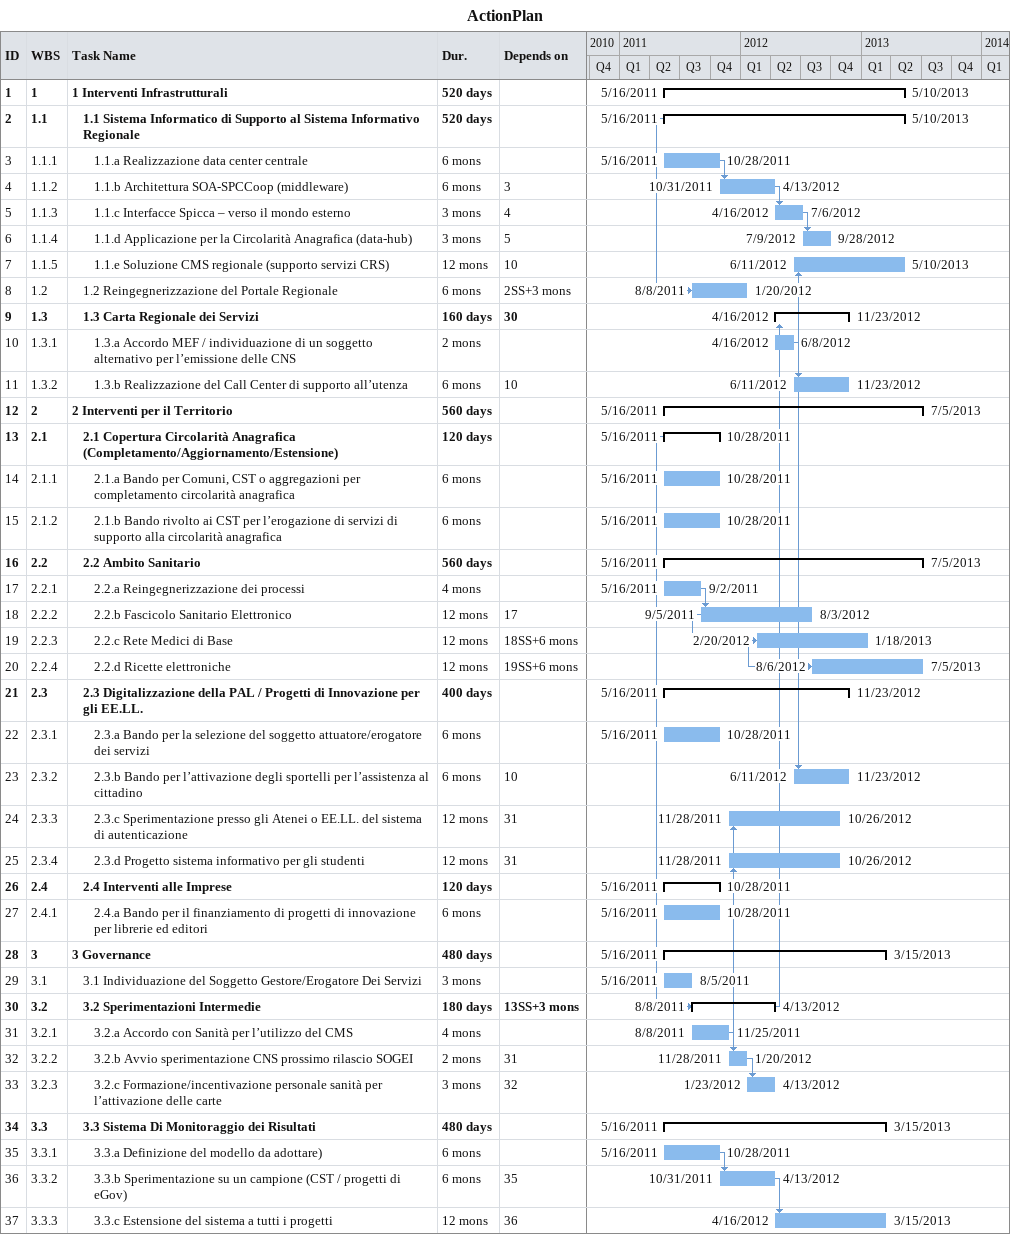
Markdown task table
ActionPlan

| ID | WBS | Task | Duration | Start | Finish | Predecessors |
|---|---|---|---|---|---|---|
| 1 | 1 | **1 Interventi Infrastrutturali** | 520d | 2011-05-16 | 2013-05-10 |  |
| 2 | 1.1 | **1.1 Sistema Informatico di Supporto al Sistema Informativo Regionale** | 520d | 2011-05-16 | 2013-05-10 |  |
| 3 | 1.1.1 | 1.1.a Realizzazione data center centrale | 6mo | 2011-05-16 | 2011-10-28 |  |
| 4 | 1.1.2 | 1.1.b Architettura SOA-SPCCoop (middleware) | 6mo | 2011-10-31 | 2012-04-13 | 3 |
| 5 | 1.1.3 | 1.1.c Interfacce Spicca – verso il mondo esterno | 3mo | 2012-04-16 | 2012-07-06 | 4 |
| 6 | 1.1.4 | 1.1.d Applicazione per la Circolarità Anagrafica (data-hub) | 3mo | 2012-07-09 | 2012-09-28 | 5 |
| 7 | 1.1.5 | 1.1.e Soluzione CMS regionale (supporto servizi CRS) | 12mo | 2012-06-11 | 2013-05-10 | 10 |
| 8 | 1.2 | 1.2 Reingegnerizzazione del Portale Regionale | 6mo | 2011-08-08 | 2012-01-20 | 2SS+3mo |
| 9 | 1.3 | **1.3 Carta Regionale dei Servizi** | 160d | 2012-04-16 | 2012-11-23 | 30 |
| 10 | 1.3.1 | 1.3.a Accordo MEF / individuazione di un soggetto alternativo per l’emissione delle CNS | 2mo | 2012-04-16 | 2012-06-08 |  |
| 11 | 1.3.2 | 1.3.b Realizzazione del Call Center di supporto all’utenza | 6mo | 2012-06-11 | 2012-11-23 | 10 |
| 12 | 2 | **2 Interventi per il Territorio** | 560d | 2011-05-16 | 2013-07-05 |  |
| 13 | 2.1 | **2.1 Copertura Circolarità Anagrafica (Completamento/Aggiornamento/Estensione)** | 120d | 2011-05-16 | 2011-10-28 |  |
| 14 | 2.1.1 | 2.1.a Bando per Comuni, CST o aggregazioni per completamento circolarità anagrafica | 6mo | 2011-05-16 | 2011-10-28 |  |
| 15 | 2.1.2 | 2.1.b Bando rivolto ai CST per l’erogazione di servizi di supporto alla circolarità anagrafica | 6mo | 2011-05-16 | 2011-10-28 |  |
| 16 | 2.2 | **2.2 Ambito Sanitario** | 560d | 2011-05-16 | 2013-07-05 |  |
| 17 | 2.2.1 | 2.2.a Reingegnerizzazione dei processi | 4mo | 2011-05-16 | 2011-09-02 |  |
| 18 | 2.2.2 | 2.2.b Fascicolo Sanitario Elettronico | 12mo | 2011-09-05 | 2012-08-03 | 17 |
| 19 | 2.2.3 | 2.2.c Rete Medici di Base | 12mo | 2012-02-20 | 2013-01-18 | 18SS+6mo |
| 20 | 2.2.4 | 2.2.d Ricette elettroniche | 12mo | 2012-08-06 | 2013-07-05 | 19SS+6mo |
| 21 | 2.3 | **2.3 Digitalizzazione della PAL / Progetti di Innovazione per gli EE.LL.** | 400d | 2011-05-16 | 2012-11-23 |  |
| 22 | 2.3.1 | 2.3.a Bando per la selezione del soggetto attuatore/erogatore dei servizi | 6mo | 2011-05-16 | 2011-10-28 |  |
| 23 | 2.3.2 | 2.3.b Bando per l’attivazione degli sportelli per l’assistenza al cittadino | 6mo | 2012-06-11 | 2012-11-23 | 10 |
| 24 | 2.3.3 | 2.3.c Sperimentazione presso gli Atenei o EE.LL. del sistema di autenticazione | 12mo | 2011-11-28 | 2012-10-26 | 31 |
| 25 | 2.3.4 | 2.3.d Progetto sistema informativo per gli studenti | 12mo | 2011-11-28 | 2012-10-26 | 31 |
| 26 | 2.4 | **2.4 Interventi alle Imprese** | 120d | 2011-05-16 | 2011-10-28 |  |
| 27 | 2.4.1 | 2.4.a Bando per il finanziamento di progetti di innovazione per librerie ed editori | 6mo | 2011-05-16 | 2011-10-28 |  |
| 28 | 3 | **3 Governance** | 480d | 2011-05-16 | 2013-03-15 |  |
| 29 | 3.1 | 3.1 Individuazione del Soggetto Gestore/Erogatore Dei Servizi | 3mo | 2011-05-16 | 2011-08-05 |  |
| 30 | 3.2 | **3.2 Sperimentazioni Intermedie** | 180d | 2011-08-08 | 2012-04-13 | 13SS+3mo |
| 31 | 3.2.1 | 3.2.a Accordo con Sanità per l’utilizzo del CMS | 4mo | 2011-08-08 | 2011-11-25 |  |
| 32 | 3.2.2 | 3.2.b Avvio sperimentazione CNS prossimo rilascio SOGEI | 2mo | 2011-11-28 | 2012-01-20 | 31 |
| 33 | 3.2.3 | 3.2.c Formazione/incentivazione personale sanità per l’attivazione delle carte | 3mo | 2012-01-23 | 2012-04-13 | 32 |
| 34 | 3.3 | **3.3 Sistema Di Monitoraggio dei Risultati** | 480d | 2011-05-16 | 2013-03-15 |  |
| 35 | 3.3.1 | 3.3.a Definizione del modello da adottare) | 6mo | 2011-05-16 | 2011-10-28 |  |
| 36 | 3.3.2 | 3.3.b Sperimentazione su un campione (CST / progetti di eGov) | 6mo | 2011-10-31 | 2012-04-13 | 35 |
| 37 | 3.3.3 | 3.3.c Estensione del sistema a tutti i progetti | 12mo | 2012-04-16 | 2013-03-15 | 36 |
